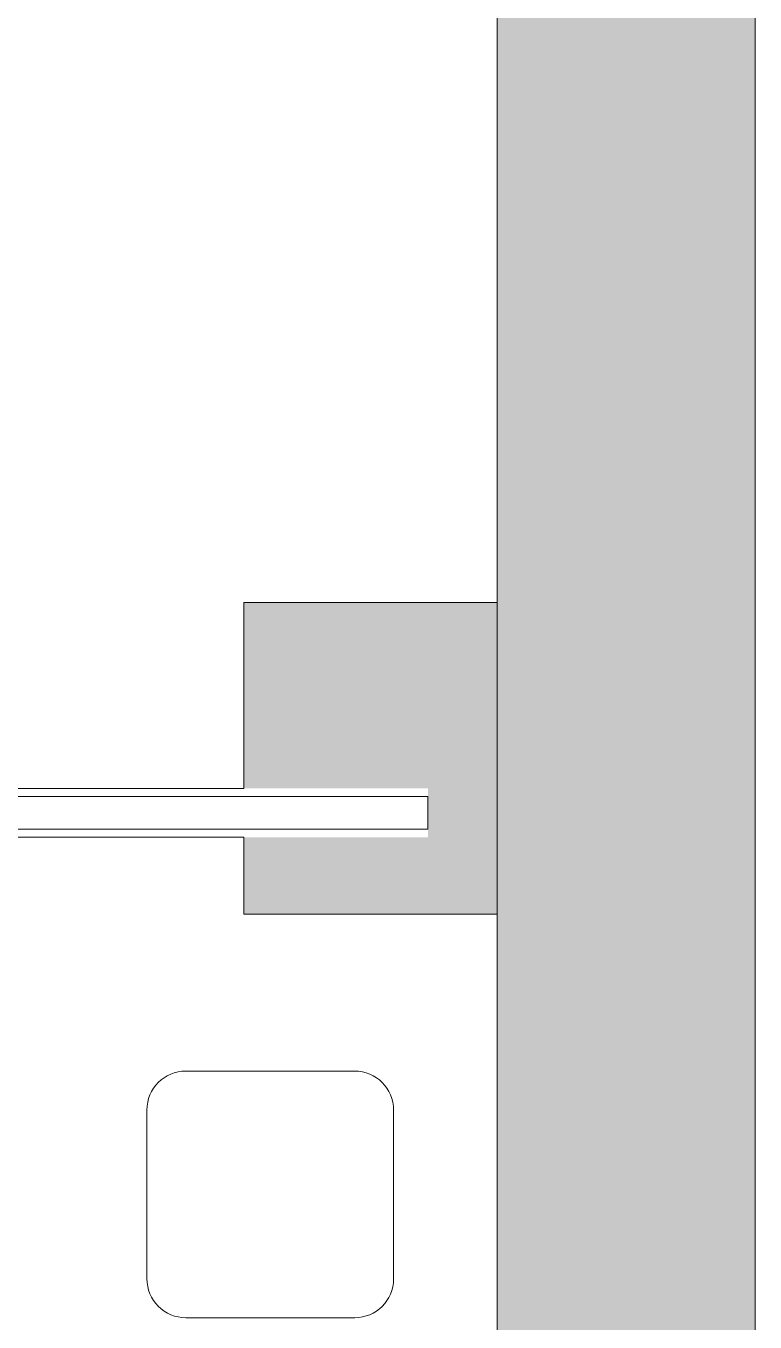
# Model space of a CAD drawing. Header units: inches. Extents: x 1076 to 2563, y 349 to 2134.
# Drawn here: x 2506.7 to 2562.9, y 844.5 to 944.3 of the extents above; entities that cross this region are included whole.
import ezdxf

# ---------------------------------------------------------------- set-up
doc = ezdxf.new("R2010")
doc.units = ezdxf.units.IN
doc.header["$MEASUREMENT"] = 0
for name, color, linetype, lineweight in [('A-WALL', 113, 'Continuous', 13), ('A-WALL-PATT', 111, 'Continuous', 13), ('I-FURN', 30, 'Continuous', 9), ('I-WALL', 2, 'Continuous', 13)]:
    doc.layers.add(name, color=color, linetype=linetype, lineweight=lineweight)
pattern_1 = [(0, (0, 0), (30.72, 7.68), [1.267, -21.773, 1.267, -21.773, -122.88]), (0, (0, 0), (30.72, 7.68), [-46.08, 1.267, -44.813, 1.267, -21.773, -53.76]), (0, (0, 0), (30.72, 7.68), [-115.2, 1.267, -14.093, 1.267, -37.133]), (120, (11.52, 3.84), (-22.011075, 22.7643), [1.267, -21.773, 1.267, -21.773, -122.88]), (120, (11.52, 3.84), (-22.011075, 22.7643), [-46.08, 1.267, -44.813, 1.267, -21.773, -53.76]), (120, (11.52, 3.84), (-22.011075, 22.7643), [-115.2, 1.267, -14.093, 1.267, -37.133]), (240, (15.36, 19.2), (-8.708925, -30.4443), [1.267, -21.773, 1.267, -21.773, -122.88]), (240, (15.36, 19.2), (-8.708925, -30.4443), [-46.08, 1.267, -44.813, 1.267, -21.773, -53.76]), (240, (15.36, 19.2), (-8.708925, -30.4443), [-115.2, 1.267, -14.093, 1.267, -37.133])]

# ---------------------------------------------------------------- blocks, each defined once
blk = doc.blocks.new('Bernhardt_Design-Table-Occasional-Accent-_A19-A42_ - A19-6982465-Level XX  POWER _ SIGNAL')
at = {"layer": 'I-FURN'}
for p, q in [((6.503, 9.5), (-6.513, 9.5)), ((-9.5, 6.513), (-9.5, -6.5)), ((9.5, -6.5), (9.5, 6.503)), ((-6.5, -9.5), (6.5, -9.5))]:
    blk.add_line(p, q, dxfattribs=at)
for centre, radius, start, end in [((-6.513, 6.513), 2.987, 90, 180), ((6.503, 6.503), 2.997, 360, 90), ((-6.5, -6.5), 3, 180, 270), ((6.5, -6.5), 3, 270, 360)]:
    blk.add_arc(centre, radius, start, end, dxfattribs=at)

msp = doc.modelspace()

# ---------------------------------------------------------------- hatches: boundary and pattern name
at = {"layer": 'A-WALL'}
msp.add_hatch(color=250, dxfattribs=at).paths.add_polyline_path([(2534.06, 875.899), (2542.981, 875.899), (2542.981, 899.899), (2523.479, 899.899), (2523.479, 885.575), (2537.657, 885.575), (2537.657, 881.825), (2523.479, 881.825), (2523.479, 875.899)], flags=0)
at = {"layer": 'A-WALL-PATT', "lineweight": 9}
msp.add_hatch(color=7, dxfattribs=at).paths.add_polyline_path([(2562.856, 381.963), (2562.856, 1092.417), (2542.981, 1092.417), (2542.981, 381.963)], flags=0)
h = msp.add_hatch(dxfattribs=at)
h.set_pattern_fill('FP_1', color=256, style=0, pattern_type=2)
h.set_pattern_definition(pattern_1)
h.paths.add_polyline_path([(2537.657, 884.95), (2537.657, 885.575), (2427.884, 885.575), (2427.884, 884.95), (2537.424, 884.95)], flags=0)
h.paths.add_polyline_path([(2381.754, 884.95), (2389.384, 884.95), (2389.384, 885.575), (2381.754, 885.575)], flags=0)
h.paths.add_polyline_path([(2276.946, 884.95), (2343.254, 884.95), (2343.254, 885.575), (2227.893, 885.575), (2227.914, 884.95), (2264.695, 884.95)], flags=0)
h = msp.add_hatch(dxfattribs=at)
h.set_pattern_fill('FP_1', color=256, style=0, pattern_type=2)
h.set_pattern_definition(pattern_1)
h.paths.add_polyline_path([(2485.206, 881.825), (2537.657, 881.825), (2537.657, 882.45), (2427.884, 882.45), (2427.884, 881.825), (2472.955, 881.825)], flags=0)
h.paths.add_polyline_path([(2387.879, 881.825), (2389.384, 881.825), (2389.384, 882.45), (2387.254, 882.45), (2387.254, 881.825)], flags=0)
h.paths.add_polyline_path([(2384.129, 881.825), (2384.754, 881.825), (2384.754, 882.45), (2381.754, 882.45), (2381.754, 881.825)], flags=0)
h.paths.add_polyline_path([(2313.698, 881.825), (2343.254, 881.825), (2343.254, 882.45), (2231.018, 882.45), (2231.018, 881.825), (2301.447, 881.825)], flags=0)

# ---------------------------------------------------------------- linework, layer by layer
at = {"layer": 'A-WALL', "color": 8, "lineweight": 20}
for p, q in [((2562.856, 381.963), (2562.856, 1092.417)), ((2542.981, 1066.963), (2542.981, 899.899)), ((2542.981, 899.899), (2523.479, 899.899)), ((2523.479, 899.899), (2523.479, 885.575)), ((2523.479, 881.825), (2523.479, 875.899)), ((2523.479, 875.899), (2542.981, 875.899)), ((2542.981, 875.899), (2542.981, 739.05))]:
    msp.add_line(p, q, dxfattribs=at)
at = {"layer": 'A-WALL', "lineweight": 9}
for p, q in [((2542.981, 875.899), (2542.981, 899.899)), ((2537.657, 884.95), (2537.657, 882.45))]:
    msp.add_line(p, q, dxfattribs=at)
at = {"layer": 'A-WALL'}
for p, q in [((2427.884, 884.95), (2537.657, 884.95)), ((2427.884, 882.45), (2537.657, 882.45))]:
    msp.add_line(p, q, dxfattribs=at)
at = {"layer": 'I-WALL'}
for p, q in [((2523.479, 885.575), (2427.884, 885.575)), ((2427.884, 881.825), (2523.479, 881.825))]:
    msp.add_line(p, q, dxfattribs=at)
at = {"layer": 'I-WALL', "lineweight": 9}
msp.add_line((2537.657, 882.45), (2537.657, 884.95), dxfattribs=at)

# ---------------------------------------------------------------- block references
at = {"layer": 'I-FURN', "rotation": 180}
msp.add_blockref('Bernhardt_Design-Table-Occasional-Accent-_A19-A42_ - A19-6982465-Level XX  POWER _ SIGNAL', (2525.504, 854.308), dxfattribs=at)

doc.saveas('drawing.dxf')
